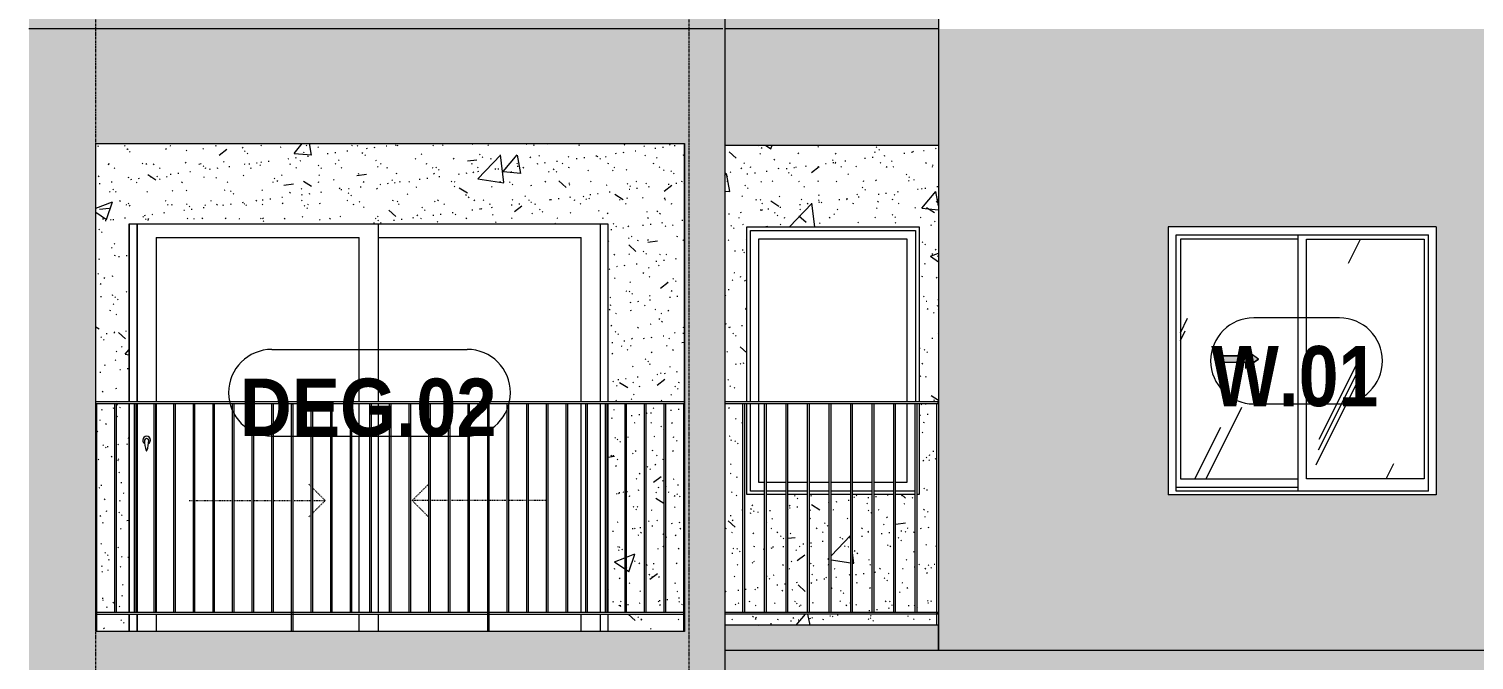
# Model space of a CAD drawing. Header units: millimetres. Extents: x 1240 to 198004, y -7796 to 35300.
# Drawn here: x 122914 to 130464, y 5650 to 8950 of the extents above; entities that cross this region are included whole.
import ezdxf

# ---------------------------------------------------------------- set-up
doc = ezdxf.new("R2010")
doc.units = ezdxf.units.MM
for name, pattern in [('1 NÉT CALL OUT', [6, 3, -3]), ('Dash', [6, 3, -3]), ('Grid Line', [22.225, 12.7, -3.175, 3.175, -3.175])]:
    doc.linetypes.add(name, pattern=pattern)
for name, color, linetype, lineweight in [('0-2', 50, 'Continuous', 5), ('A-DETL-GENF', 92, 'Continuous', 9), ('A-DETL-GENF-2', 92, '1 NÉT CALL OUT', 9), ('A-DOOR', 31, 'Continuous', 9), ('A-DOOR-FRAM', 31, 'Continuous', 9), ('A-DOOR-HDLN', 31, 'Dash', 18), ('A-DOOR-IDEN', 31, 'Continuous', 9), ('A-FLOR-HRAL', 11, 'Continuous', 9), ('A-FLOR-HRAL-1', 253, 'Continuous', 9), ('A-GLAZ', 151, 'Continuous', 9), ('A-GLAZ-1', 7, 'Continuous', 9), ('A-GLAZ-3', 7, '1 NÉT CALL OUT', 9), ('A-GLAZ-IDEN', 152, 'Continuous', 9), ('A-WALL', 113, 'Continuous', 9), ('A-WALL-PATT-2', 9, 'Continuous', 9), ('A-WALL-PATT-3', 111, 'Continuous', 5), ('A-WALL-PATT-4', 111, 'Continuous', 9), ('I-WALL', 2, 'Continuous', 9), ('I-WALL-1', 7, 'Continuous', 9), ('S-COLS-1', 7, 'Continuous', 9), ('S-GRID-1', 1, 'Grid Line', 9)]:
    doc.layers.add(name, color=color, linetype=linetype, lineweight=lineweight)
doc.styles.add('Arial_B_1', font='arialbd.ttf', dxfattribs={"width": 0.85, "height": 315})
doc.styles.add('Arial_B_2', font='arialbd.ttf', dxfattribs={"width": 0.9, "height": 300})
pattern_1 = [(50, (0, 0), (1093.104, -95.634), [114.3, -1257.3]), (355, (0, 0), (-211.457, 1146.341), [91.44, -1005.84]), (100.451, (91.1, -8), (881.656, 1050.7), [97.14, -1068.54]), (46.184, (0, 304.8), (1626.475, -252.257), [171.45, -1885.95]), (96.636, (135.5, 283.8), (1424.416, 1484.565), [145.71, -1602.81]), (351.184, (0, 304.8), (1424.43, 1484.55), [137.16, -1508.76]), (21, (152.4, 228.6), (909.686, -613.591), [114.3, -1257.3]), (326, (152.4, 228.6), (370.812, 1105.129), [91.44, -1005.84]), (71.451, (228.2, 177.5), (1280.503, 491.528), [97.14, -1068.54]), (37.5, (0, 0), (18.5313, 507.3303), [50.292, -943.356, 50.292, -970.788, -1009.65]), (37.5, (0, 0), (18.5313, 507.3303), [-2014.728, 50.292, -959.358]), (7.5, (0, 0), (400.9178, 601.0836), [50.292, -531.876, 50.292, -920.496, -384.81]), (7.5, (0, 0), (400.9178, 601.0836), [-1552.956, 50.292, -334.518]), (327.5, (-339.85, 0), (813.5452, -34.3737), [50.292, -330.708, 50.292, -1138.428, -1577.34]), (327.5, (-339.85, 0), (813.5452, -34.3737), [-1569.72, 50.292, -1527.048]), (317.5, (-492.25, 0), (888.7755, 152.56), [50.292, -445.008, 50.292, -739.14, -1120.14]), (317.5, (-492.25, 0), (888.7755, 152.56), [-1284.732, 50.292, -1069.848])]
pattern_2 = [(37.5, (0, 0), (-4.79953, 146.8239), [5.029, -110.795, 5.029, -124.511, -123.825]), (37.5, (0, 0), (-4.79953, 146.8239), [-245.364, 5.029, -118.796]), (7.5, (0, 0), (134.85743, 215.0472), [5.029, -57.455, 5.029, -99.365, -40.005]), (7.5, (0, 0), (134.85743, 215.0472), [-166.878, 5.029, -34.976]), (327.5, (-93.73, 0), (237.29776, 0.4316), [5.029, -33.071, 5.029, -132.131, -179.07]), (327.5, (-93.73, 0), (237.29776, 0.4316), [-175.26, 5.029, -174.041]), (317.5, (-93.73, 0), (229.06706, 66.8792), [5.029, -14.021, 5.029, -84.887, -102.87]), (317.5, (-93.73, 0), (229.06706, 66.8792), [-108.966, 5.029, -97.841])]
pattern_3 = [(63.435, (1790.26, 104.33), (-0.0014, 1524.001), [532.463, -2875.304]), (63.435, (266.26, 104.33), (-0.0014, 1524.001), [532.463, -2875.304]), (63.435, (2519.8, 398.8), (-0.0014, 1524.001), [532.463, -2875.304]), (63.435, (995.8, 398.8), (-0.0014, 1524.001), [532.463, -2875.304]), (63.435, (2409.4, 294.83), (-0.0014, 1524.001), [532.463, -2875.304]), (63.435, (885.4, 294.83), (-0.0014, 1524.001), [532.463, -2875.304]), (63.435, (2296.8, 890.1), (-0.0014, 1524.001), [258.802, -3148.965]), (63.435, (772.8, 890.1), (-0.0014, 1524.001), [258.802, -3148.965]), (63.435, (2223.2, 797.95), (-0.0014, 1524.001), [532.463, -2875.304]), (63.435, (699.2, 797.95), (-0.0014, 1524.001), [532.463, -2875.304]), (63.435, (2236.2, 864.1), (-0.0014, 1524.001), [532.463, -2875.304]), (63.435, (712.2, 864.1), (-0.0014, 1524.001), [532.463, -2875.304]), (63.435, (1621.35, 573.94), (-0.0014, 1524.001), [532.463, -2875.304]), (63.435, (97.35, 573.94), (-0.0014, 1524.001), [532.463, -2875.304]), (63.435, (1634.34, 651.9), (-0.0014, 1524.001), [532.463, -2875.304]), (63.435, (110.34, 651.9), (-0.0014, 1524.001), [532.463, -2875.304]), (63.435, (1637.84, 708.1), (-0.0014, 1524.001), [532.463, -2875.304]), (63.435, (113.84, 708.1), (-0.0014, 1524.001), [532.463, -2875.304])]

# ---------------------------------------------------------------- blocks, each defined once
blk = doc.blocks.new('NCV_TKTC_KET CAU_rvt-2-TKCS_MẶT ĐỨNG NỘI KHU 2')
at = {"layer": 'S-COLS-1'}
blk.add_line((-69961.9, 5800), (-69961.9, 8350), dxfattribs=at)
blk = doc.blocks.new('M_Fixed - 900 x 1400-901190-TKCS_MẶT ĐỨNG NỘI KHU 2')
at = {"layer": 'A-GLAZ-1'}
for p, q in [((-61415.9, 7000), (-61415.9, 7896)), ((-61415.9, 7896), (-60553.9, 7896)), ((-61371.9, 7000), (-61371.9, 7852)), ((-61371.9, 7852), (-60597.9, 7852)), ((-60597.9, 7852), (-60597.9, 7000)), ((-60553.9, 7896), (-60553.9, 7000)), ((-61415.9, 6534), (-61415.9, 6990)), ((-61371.9, 6578), (-61371.9, 6990)), ((-60597.9, 6990), (-60597.9, 6578)), ((-61341.9, 6578), (-61371.9, 6578)), ((-61229.4, 6578), (-61331.9, 6578)), ((-61116.9, 6578), (-61219.4, 6578)), ((-61004.4, 6578), (-61106.9, 6578)), ((-60891.9, 6578), (-60994.4, 6578)), ((-60779.4, 6578), (-60881.9, 6578)), ((-60666.9, 6578), (-60769.4, 6578)), ((-60597.9, 6578), (-60656.9, 6578)), ((-61341.9, 6534), (-61415.9, 6534)), ((-61229.4, 6534), (-61331.9, 6534)), ((-61116.9, 6534), (-61219.4, 6534)), ((-61004.4, 6534), (-61106.9, 6534)), ((-60891.9, 6534), (-60994.4, 6534)), ((-60779.4, 6534), (-60881.9, 6534)), ((-60666.9, 6534), (-60769.4, 6534)), ((-60554.4, 6534), (-60656.9, 6534))]:
    blk.add_line(p, q, dxfattribs=at)
blk = doc.blocks.new('Railing - 10mm-901206-TKCS_MẶT ĐỨNG NỘI KHU 2')
at = {"layer": 'A-FLOR-HRAL-1'}
for p, q in [((-60554.4, 5900), (-60554.4, 6990)), ((-60544.4, 5900), (-60544.4, 6990))]:
    blk.add_line(p, q, dxfattribs=at)
blk = doc.blocks.new('Railing - 50 x 10mm-V285-TKCS_MẶT ĐỨNG NỘI KHU 2')
at = {"layer": 'A-FLOR-HRAL-1'}
for p in [(-68644, 5832.3), (-68635.3, 6990)]:
    blk.add_line(p, (-68644, 6990), dxfattribs=at)
blk = doc.blocks.new('Railing - Railing-883597-TKCS_MẶT ĐỨNG NỘI KHU 2')
at = {"layer": 'A-FLOR-HRAL-1'}
for p, q in [((-69751.9, 5900), (-68639, 5900)), ((-68639, 5890), (-69751.9, 5890)), ((-68639, 5900), (-68639, 5890))]:
    blk.add_line(p, q, dxfattribs=at)
for name, p in [('Railing - 10mm-901206-TKCS_MẶT ĐỨNG NỘI KHU 2', (-9102.1, 0)), ('Railing - 10mm-901206-TKCS_MẶT ĐỨNG NỘI KHU 2', (-8989.6, 0)), ('Railing - 10mm-901206-TKCS_MẶT ĐỨNG NỘI KHU 2', (-8877.1, 0)), ('Railing - 10mm-901206-TKCS_MẶT ĐỨNG NỘI KHU 2', (-8764.6, 0)), ('Railing - 10mm-901206-TKCS_MẶT ĐỨNG NỘI KHU 2', (-8652.1, 0)), ('Railing - 10mm-901206-TKCS_MẶT ĐỨNG NỘI KHU 2', (-8539.6, 0)), ('Railing - 10mm-901206-TKCS_MẶT ĐỨNG NỘI KHU 2', (-8427.1, 0)), ('Railing - 10mm-901206-TKCS_MẶT ĐỨNG NỘI KHU 2', (-8314.6, 0)), ('Railing - 10mm-901206-TKCS_MẶT ĐỨNG NỘI KHU 2', (-8202.1, 0)), ('Railing - 50 x 10mm-V285-TKCS_MẶT ĐỨNG NỘI KHU 2', (0, 0))]:
    blk.add_blockref(name, p)
blk = doc.blocks.new('Top Rail Type - Top Rail_Internal_-883598-TKCS_MẶT ĐỨNG NỘI KHU 2')
at = {"layer": 'A-FLOR-HRAL-1'}
for p, q in [((-68639, 7000), (-69751.9, 7000)), ((-68639, 6990), (-69751.9, 6990)), ((-68639, 7000), (-68639, 6990))]:
    blk.add_line(p, q, dxfattribs=at)
blk = doc.blocks.new('NCV_TKTC_TANG 2_rvt-2-TKCS_MẶT ĐỨNG NỘI KHU 2')
at = {"layer": 'A-WALL-PATT-2'}
h = blk.add_hatch(dxfattribs=at)
h.set_pattern_fill('FP_40', color=256, style=0, pattern_type=2)
h.set_pattern_definition(pattern_1)
h.paths.add_polyline_path([(-72862.4, 5800), (-72862.4, 5890), (-73031.9, 5890), (-73031.9, 5800)])
h.paths.add_polyline_path([(-69997.6, 5800), (-69966.9, 5800), (-69966.9, 5890), (-70362.4, 5890), (-70362.4, 5800), (-70244.9, 5800)])
h.paths.add_polyline_path([(-70264.4, 5900), (-70171.9, 5900), (-70171.9, 6990), (-70264.4, 6990), (-70264.4, 6178.6)])
h.paths.add_polyline_path([(-70274.4, 5900), (-70274.4, 6990), (-70362.4, 6990), (-70362.4, 5900)])
h.paths.add_polyline_path([(-70041.7, 5900), (-69966.9, 5900), (-69966.9, 6990), (-70059.4, 6990), (-70059.4, 5900)])
h.paths.add_polyline_path([(-73031.9, 5900), (-72939.4, 5900), (-72939.4, 6990), (-73031.9, 6990), (-73031.9, 6483.5)])
h.paths.add_polyline_path([(-72896.9, 5900), (-72862.4, 5900), (-72862.4, 6990), (-72929.4, 6990), (-72929.4, 5900)])
h.paths.add_polyline_path([(-70161.9, 5900), (-70069.4, 5900), (-70069.4, 6990), (-70161.9, 6990), (-70161.9, 6050.4)])
h.paths.add_polyline_path([(-70362.4, 7000), (-69961.9, 7000), (-69961.9, 8350), (-73036.9, 8350), (-73036.9, 7000), (-72862.4, 7000), (-72862.4, 7930), (-70362.4, 7930), (-70362.4, 7617.4)])
h = blk.add_hatch(dxfattribs=at)
h.set_pattern_fill('FP_41', color=256, style=0, pattern_type=2)
h.set_pattern_definition(pattern_2)
h.paths.add_polyline_path([(-72862.4, 5800), (-72862.4, 5890), (-73031.9, 5890), (-73031.9, 5800)])
h.paths.add_polyline_path([(-69997.6, 5800), (-69966.9, 5800), (-69966.9, 5890), (-70362.4, 5890), (-70362.4, 5800), (-70244.9, 5800)])
h.paths.add_polyline_path([(-70264.4, 5900), (-70171.9, 5900), (-70171.9, 6990), (-70264.4, 6990), (-70264.4, 6178.6)])
h.paths.add_polyline_path([(-70274.4, 5900), (-70274.4, 6990), (-70362.4, 6990), (-70362.4, 5900)])
h.paths.add_polyline_path([(-70041.7, 5900), (-69966.9, 5900), (-69966.9, 6990), (-70059.4, 6990), (-70059.4, 5900)])
h.paths.add_polyline_path([(-73031.9, 5900), (-72939.4, 5900), (-72939.4, 6990), (-73031.9, 6990), (-73031.9, 6483.5)])
h.paths.add_polyline_path([(-72896.9, 5900), (-72862.4, 5900), (-72862.4, 6990), (-72929.4, 6990), (-72929.4, 5900)])
h.paths.add_polyline_path([(-70161.9, 5900), (-70069.4, 5900), (-70069.4, 6990), (-70161.9, 6990), (-70161.9, 6050.4)])
h.paths.add_polyline_path([(-70362.4, 7000), (-69961.9, 7000), (-69961.9, 8350), (-73036.9, 8350), (-73036.9, 7000), (-72862.4, 7000), (-72862.4, 7930), (-70362.4, 7930), (-70362.4, 7617.4)])
h = blk.add_hatch(dxfattribs=at)
h.set_pattern_fill('FP_38', color=256, style=0, pattern_type=2)
h.set_pattern_definition(pattern_1)
h.paths.add_polyline_path([(-69751.9, 5832.3), (-68644, 5832.3), (-68644, 5890), (-69751.9, 5890)])
h.paths.add_polyline_path([(-68746.5, 5900), (-68644, 5900), (-68644, 6990), (-68737, 6990), (-68737, 6515), (-68746.5, 6515), (-68746.5, 6506.6)])
h.paths.add_polyline_path([(-68971.5, 5900), (-68869, 5900), (-68869, 6515), (-68971.5, 6515), (-68971.5, 6307.4)])
h.paths.add_polyline_path([(-68981.5, 5900), (-68981.5, 6515), (-69084, 6515), (-69084, 5900)])
h.paths.add_polyline_path([(-68756.5, 5900), (-68756.5, 6515), (-68859, 6515), (-68859, 5900)])
h.paths.add_polyline_path([(-69431.5, 5900), (-69431.5, 6515), (-69534, 6515), (-69534, 5900), (-69431.6, 5900)])
h.paths.add_polyline_path([(-69421.5, 5900), (-69319, 5900), (-69319, 6515), (-69421.5, 6515), (-69421.5, 5909)])
h.paths.add_polyline_path([(-69196.5, 5900), (-69094, 5900), (-69094, 6515), (-69196.5, 6515), (-69196.5, 6108.2)])
h.paths.add_polyline_path([(-69206.5, 5900), (-69206.5, 6515), (-69309, 6515), (-69309, 5900)])
h.paths.add_polyline_path([(-69646.5, 5900), (-69544, 5900), (-69544, 6515), (-69637, 6515), (-69637, 6990), (-69646.5, 6990), (-69646.5, 6466.6)])
h.paths.add_polyline_path([(-69656.5, 5900), (-69656.5, 6990), (-69751.9, 6990), (-69751.9, 5900)])
h.paths.add_polyline_path([(-68635.3, 6990), (-68635.3, 8342.9), (-69751.9, 8342.9), (-69751.9, 7000), (-69637, 7000), (-69637, 7915), (-68737, 7914.4), (-68737, 7000), (-68639, 7000), (-68639, 6990)])
h = blk.add_hatch(dxfattribs=at)
h.set_pattern_fill('FP_39', color=256, style=0, pattern_type=2)
h.set_pattern_definition(pattern_2)
h.paths.add_polyline_path([(-69751.9, 5832.3), (-68644, 5832.3), (-68644, 5890), (-69751.9, 5890)])
h.paths.add_polyline_path([(-68746.5, 5900), (-68644, 5900), (-68644, 6990), (-68737, 6990), (-68737, 6515), (-68746.5, 6515), (-68746.5, 6506.6)])
h.paths.add_polyline_path([(-68971.5, 5900), (-68869, 5900), (-68869, 6515), (-68971.5, 6515), (-68971.5, 6307.4)])
h.paths.add_polyline_path([(-68981.5, 5900), (-68981.5, 6515), (-69084, 6515), (-69084, 5900)])
h.paths.add_polyline_path([(-68756.5, 5900), (-68756.5, 6515), (-68859, 6515), (-68859, 5900)])
h.paths.add_polyline_path([(-69431.5, 5900), (-69431.5, 6515), (-69534, 6515), (-69534, 5900), (-69431.6, 5900)])
h.paths.add_polyline_path([(-69421.5, 5900), (-69319, 5900), (-69319, 6515), (-69421.5, 6515), (-69421.5, 5909)])
h.paths.add_polyline_path([(-69196.5, 5900), (-69094, 5900), (-69094, 6515), (-69196.5, 6515), (-69196.5, 6108.2)])
h.paths.add_polyline_path([(-69206.5, 5900), (-69206.5, 6515), (-69309, 6515), (-69309, 5900)])
h.paths.add_polyline_path([(-69646.5, 5900), (-69544, 5900), (-69544, 6515), (-69637, 6515), (-69637, 6990), (-69646.5, 6990), (-69646.5, 6466.6)])
h.paths.add_polyline_path([(-69656.5, 5900), (-69656.5, 6990), (-69751.9, 6990), (-69751.9, 5900)])
h.paths.add_polyline_path([(-68635.3, 6990), (-68635.3, 8342.9), (-69751.9, 8342.9), (-69751.9, 7000), (-69637, 7000), (-69637, 7915), (-68737, 7914.4), (-68737, 7000), (-68639, 7000), (-68639, 6990)])
at = {"layer": 'I-WALL-1'}
for p, q in [((-72862.4, 7000), (-72862.4, 7930)), ((-72862.4, 7930), (-70362.4, 7930)), ((-70362.4, 7930), (-70362.4, 7000)), ((-69637, 7000), (-69637, 7915)), ((-69637, 7915), (-68737, 7915)), ((-68737, 7915), (-68737, 7000)), ((-72862.4, 5900), (-72862.4, 6990)), ((-70362.4, 6990), (-70362.4, 5900)), ((-69637, 6515), (-69637, 6990)), ((-68737, 6990), (-68737, 6515)), ((-69544, 6515), (-69637, 6515)), ((-69431.5, 6515), (-69534, 6515)), ((-69319, 6515), (-69421.5, 6515)), ((-69206.5, 6515), (-69309, 6515)), ((-69094, 6515), (-69196.5, 6515)), ((-68981.5, 6515), (-69084, 6515)), ((-68869, 6515), (-68971.5, 6515)), ((-68756.5, 6515), (-68859, 6515)), ((-68737, 6515), (-68746.5, 6515)), ((-72862.4, 5800), (-72862.4, 5890)), ((-70362.4, 5890), (-70362.4, 5800))]:
    blk.add_line(p, q, dxfattribs=at)
at = {"layer": 'A-FLOR-HRAL'}
for name in ['Top Rail Type - Top Rail_Internal_-883598-TKCS_MẶT ĐỨNG NỘI KHU 2', 'Railing - Railing-883597-TKCS_MẶT ĐỨNG NỘI KHU 2']:
    blk.add_blockref(name, (0, 0), dxfattribs=at)
at = {"layer": 'A-GLAZ'}
blk.add_blockref('M_Fixed - 900 x 1400-901190-TKCS_MẶT ĐỨNG NỘI KHU 2', (-8202.1, 0), dxfattribs=at)
blk = doc.blocks.new('1_FAMILY RVT - W01-WxH 1400x1400xmm-V301-TKCS_MẶT ĐỨNG NỘI KHU 2')
at = {"layer": 'A-DETL-GENF-2'}
blk.add_hatch(color=256, dxfattribs=at).paths.add_polyline_path([(-67030.8, 7176.5), (-66963.1, 7223.9), (-67030.8, 7271.4), (-67030.8, 7240.9), (-67166.3, 7240.9), (-67166.3, 7207), (-67030.8, 7207)])
at = {"layer": 'A-GLAZ'}
h = blk.add_hatch(dxfattribs=at)
h.set_pattern_fill('FP_36', color=256, style=0, pattern_type=2)
h.set_pattern_definition(pattern_3)
h.paths.add_polyline_path([(-66757.5, 6596.9), (-66757.5, 7850.9), (-67371.8, 7850.9), (-67371.8, 6596.9), (-67046, 6596.9)])
h.paths.add_polyline_path([(-67030.8, 7176.5), (-67030.8, 7207), (-67166.3, 7207), (-67166.3, 7240.9), (-67030.8, 7240.9), (-67030.8, 7271.4), (-66963.1, 7223.9), (-66987.3, 7207)])
h = blk.add_hatch(dxfattribs=at)
h.set_pattern_fill('FP_36', color=256, style=0, pattern_type=2)
h.set_pattern_definition(pattern_3)
h.paths.add_polyline_path([(-66713.1, 6596.9), (-66098.8, 6596.9), (-66098.8, 7850.9), (-66713.1, 7850.9), (-66713.1, 7474.5)])
at = {"layer": 'A-DETL-GENF'}
for p, q in [((-67030.8, 7271.4), (-67030.8, 7240.9)), ((-66963.1, 7223.9), (-67030.8, 7271.4)), ((-66963.1, 7223.9), (-67030.8, 7271.4)), ((-67030.8, 7271.4), (-67030.8, 7240.9)), ((-67166.3, 7240.9), (-67166.3, 7207)), ((-67166.3, 7240.9), (-67030.8, 7240.9)), ((-67030.8, 7240.9), (-67166.3, 7240.9)), ((-67166.3, 7240.9), (-67166.3, 7207)), ((-67166.3, 7207), (-67030.8, 7207)), ((-67166.3, 7207), (-67030.8, 7207)), ((-66963.1, 7223.9), (-67030.8, 7176.5)), ((-67030.8, 7176.5), (-66963.1, 7223.9)), ((-67030.8, 7207), (-67030.8, 7176.5)), ((-67030.8, 7207), (-67030.8, 7176.5))]:
    blk.add_line(p, q, dxfattribs=at)
at = {"layer": 'A-GLAZ'}
for p, q in [((-66035.3, 7914.4), (-67435.3, 7914.4)), ((-67435.3, 7914.4), (-67435.3, 6514.4)), ((-67394.4, 7873.5), (-66076.2, 7873.5)), ((-67394.4, 6533.4), (-67394.4, 7873.5)), ((-66757.5, 7873.5), (-66757.5, 6533.4)), ((-66076.2, 6533.4), (-66076.2, 7873.5)), ((-66035.3, 7914.4), (-66035.3, 6514.4)), ((-67371.8, 7850.9), (-67371.8, 6596.9)), ((-66757.5, 7850.9), (-67371.8, 7850.9)), ((-66713.1, 6596.9), (-66713.1, 7850.9)), ((-66713.1, 7850.9), (-66098.8, 7850.9)), ((-66098.8, 7850.9), (-66098.8, 6596.9)), ((-67371.8, 6596.9), (-66757.5, 6596.9)), ((-66098.8, 6596.9), (-66713.1, 6596.9)), ((-66035.3, 6514.4), (-67435.3, 6514.4)), ((-66757.5, 6552.5), (-67394.4, 6552.5)), ((-66757.5, 6552.5), (-67394.4, 6552.5)), ((-66076.2, 6533.4), (-67394.4, 6533.4))]:
    blk.add_line(p, q, dxfattribs=at)
blk = doc.blocks.new('Railing - 10mm-1251313-TKCS_MẶT ĐỨNG NỘI KHU 2')
at = {"layer": 'A-FLOR-HRAL'}
for p, q in [((-61821, 6990), (-61821, 5900)), ((-61811, 5900), (-61811, 6990))]:
    blk.add_line(p, q, dxfattribs=at)
blk = doc.blocks.new('Railing - 50 x 10mm-1251315-TKCS_MẶT ĐỨNG NỘI KHU 2')
at = {"layer": 'A-FLOR-HRAL'}
for p, q in [((-62758.1, 6990), (-62758.1, 5800)), ((-62758.1, 6990), (-62748.1, 6990)), ((-62748.1, 5800), (-62748.1, 6990))]:
    blk.add_line(p, q, dxfattribs=at)
blk = doc.blocks.new('Railing - 50 x 10mm-1251311-TKCS_MẶT ĐỨNG NỘI KHU 2')
at = {"layer": 'A-FLOR-HRAL'}
for q in [(-61716.9, 5800), (-61711.9, 6990)]:
    blk.add_line((-61716.9, 6990), q, dxfattribs=at)
blk = doc.blocks.new('Railing - 50 x 10mm-V307-TKCS_MẶT ĐỨNG NỘI KHU 2')
at = {"layer": 'A-FLOR-HRAL'}
for p in [(-64835.3, 6990), (-64830.3, 5800)]:
    blk.add_line(p, (-64830.3, 6990), dxfattribs=at)
blk = doc.blocks.new('Railing - Railing-3361624-TKCS_MẶT ĐỨNG NỘI KHU 2')
at = {"layer": 'A-FLOR-HRAL'}
for p, q in [((-73036.9, 5900), (-69961.9, 5900)), ((-73036.9, 5890), (-69961.9, 5890))]:
    blk.add_line(p, q, dxfattribs=at)
for name, p in [('Railing - 50 x 10mm-V307-TKCS_MẶT ĐỨNG NỘI KHU 2', (-8201.6, 0)), ('Railing - 10mm-1251313-TKCS_MẶT ĐỨNG NỘI KHU 2', (-11118.3, 0)), ('Railing - 10mm-1251313-TKCS_MẶT ĐỨNG NỘI KHU 2', (-11015.8, 0)), ('Railing - 10mm-1251313-TKCS_MẶT ĐỨNG NỘI KHU 2', (-10913.3, 0)), ('Railing - 10mm-1251313-TKCS_MẶT ĐỨNG NỘI KHU 2', (-10810.8, 0)), ('Railing - 10mm-1251313-TKCS_MẶT ĐỨNG NỘI KHU 2', (-10708.3, 0)), ('Railing - 10mm-1251313-TKCS_MẶT ĐỨNG NỘI KHU 2', (-10605.8, 0)), ('Railing - 10mm-1251313-TKCS_MẶT ĐỨNG NỘI KHU 2', (-10503.3, 0)), ('Railing - 10mm-1251313-TKCS_MẶT ĐỨNG NỘI KHU 2', (-10400.9, 0)), ('Railing - 10mm-1251313-TKCS_MẶT ĐỨNG NỘI KHU 2', (-10298.4, 0)), ('Railing - 50 x 10mm-1251315-TKCS_MẶT ĐỨNG NỘI KHU 2', (-9258.8, 0)), ('Railing - 10mm-1251313-TKCS_MẶT ĐỨNG NỘI KHU 2', (-10093.4, 0)), ('Railing - 10mm-1251313-TKCS_MẶT ĐỨNG NỘI KHU 2', (-9990.9, 0)), ('Railing - 10mm-1251313-TKCS_MẶT ĐỨNG NỘI KHU 2', (-9888.4, 0)), ('Railing - 10mm-1251313-TKCS_MẶT ĐỨNG NỘI KHU 2', (-9785.9, 0)), ('Railing - 10mm-1251313-TKCS_MẶT ĐỨNG NỘI KHU 2', (-9683.4, 0)), ('Railing - 10mm-1251313-TKCS_MẶT ĐỨNG NỘI KHU 2', (-9580.9, 0)), ('Railing - 10mm-1251313-TKCS_MẶT ĐỨNG NỘI KHU 2', (-9478.4, 0)), ('Railing - 10mm-1251313-TKCS_MẶT ĐỨNG NỘI KHU 2', (-9375.9, 0)), ('Railing - 10mm-1251313-TKCS_MẶT ĐỨNG NỘI KHU 2', (-9273.4, 0)), ('Railing - 50 x 10mm-1251315-TKCS_MẶT ĐỨNG NỘI KHU 2', (-8233.9, 0)), ('Railing - 10mm-1251313-TKCS_MẶT ĐỨNG NỘI KHU 2', (-9068.4, 0)), ('Railing - 10mm-1251313-TKCS_MẶT ĐỨNG NỘI KHU 2', (-8965.9, 0)), ('Railing - 10mm-1251313-TKCS_MẶT ĐỨNG NỘI KHU 2', (-8863.4, 0)), ('Railing - 10mm-1251313-TKCS_MẶT ĐỨNG NỘI KHU 2', (-8760.9, 0)), ('Railing - 10mm-1251313-TKCS_MẶT ĐỨNG NỘI KHU 2', (-8658.4, 0)), ('Railing - 10mm-1251313-TKCS_MẶT ĐỨNG NỘI KHU 2', (-8555.9, 0)), ('Railing - 10mm-1251313-TKCS_MẶT ĐỨNG NỘI KHU 2', (-8453.4, 0)), ('Railing - 10mm-1251313-TKCS_MẶT ĐỨNG NỘI KHU 2', (-8350.9, 0)), ('Railing - 10mm-1251313-TKCS_MẶT ĐỨNG NỘI KHU 2', (-8248.4, 0)), ('Railing - 50 x 10mm-1251311-TKCS_MẶT ĐỨNG NỘI KHU 2', (-8250, 0))]:
    blk.add_blockref(name, p)
blk = doc.blocks.new('Top Rail Type - Top Rail_Internal_-3361625-TKCS_MẶT ĐỨNG NỘI KHU 2')
at = {"layer": 'A-FLOR-HRAL'}
for p, q in [((-69961.9, 7000), (-73036.9, 7000)), ((-69961.9, 6990), (-73036.9, 6990))]:
    blk.add_line(p, q, dxfattribs=at)
blk = doc.blocks.new('DEG_02-DEG_03 - DEG_02-2500x2400mm-CỬA ĐI 02 CÁNH TRƯỢT-V422-TKCS_MẶT ĐỨNG NỘI KHU 2')
at = {"layer": 'A-DOOR'}
for p, q in [((-72821.9, 7000), (-72821.9, 7930)), ((-71561.9, 7930), (-71561.9, 7000)), ((-72721.9, 7860), (-71661.9, 7860)), ((-72721.9, 7860), (-72721.9, 7000)), ((-71661.9, 7000), (-71661.9, 7860)), ((-71561.9, 7860), (-70501.9, 7860)), ((-70501.9, 7000), (-70501.9, 7860)), ((-72821.9, 5900), (-72821.9, 6990)), ((-72721.9, 6990), (-72721.9, 5900)), ((-71661.9, 5900), (-71661.9, 6990)), ((-71561.9, 6990), (-71561.9, 5900)), ((-70501.9, 5900), (-70501.9, 6990)), ((-72821.9, 5800), (-72821.9, 5890)), ((-72721.9, 5890), (-72721.9, 5800)), ((-71661.9, 5800), (-71661.9, 5890)), ((-71561.9, 5890), (-71561.9, 5800)), ((-70501.9, 5800), (-70501.9, 5890))]:
    blk.add_line(p, q, dxfattribs=at)
at = {"layer": 'A-DOOR', "flags": 128}
blk.add_lwpolyline([(-72770.4, 6808.7), (-72770.4, 6808.7), (-72770.4, 6808.7), (-72770.4, 6808.7), (-72770.4, 6808.7), (-72770.4, 6808.7), (-72770.4, 6808.7), (-72770.5, 6808.7), (-72770.5, 6808.7), (-72770.5, 6808.7), (-72770.5, 6808.7), (-72770.6, 6808.7), (-72770.6, 6808.7), (-72770.6, 6808.7), (-72770.6, 6808.7), (-72770.7, 6808.7), (-72770.7, 6808.7), (-72770.8, 6808.7), (-72770.8, 6808.7), (-72770.8, 6808.7), (-72770.9, 6808.7), (-72770.9, 6808.7), (-72771, 6808.7), (-72771, 6808.7), (-72771.1, 6808.7), (-72771.1, 6808.7), (-72771.2, 6808.7), (-72771.2, 6808.7), (-72771.3, 6808.7), (-72771.3, 6808.7), (-72771.4, 6808.7), (-72771.5, 6808.7), (-72771.5, 6808.7), (-72771.6, 6808.7), (-72771.6, 6808.7), (-72771.7, 6808.7), (-72771.7, 6808.7), (-72771.8, 6808.7), (-72771.9, 6808.7), (-72771.9, 6808.7), (-72772, 6808.7), (-72772, 6808.7), (-72772.1, 6808.7), (-72772.2, 6808.7), (-72772.2, 6808.7), (-72772.3, 6808.7), (-72772.3, 6808.7), (-72772.4, 6808.7), (-72772.5, 6808.7), (-72772.5, 6808.7), (-72772.6, 6808.7), (-72772.6, 6808.7), (-72772.7, 6808.7), (-72772.7, 6808.7), (-72772.8, 6808.7), (-72772.8, 6808.7), (-72772.9, 6808.7), (-72772.9, 6808.7), (-72773, 6808.7), (-72773, 6808.7), (-72773, 6808.7), (-72773.1, 6808.7), (-72773.1, 6808.7), (-72773.1, 6808.7), (-72773.2, 6808.7), (-72773.2, 6808.7), (-72773.2, 6808.7), (-72773.3, 6808.7), (-72773.3, 6808.7), (-72773.3, 6808.7), (-72773.3, 6808.7), (-72773.3, 6808.7), (-72773.3, 6808.7), (-72773.4, 6808.7), (-72773.4, 6808.7), (-72773.4, 6808.7), (-72773.4, 6808.7)], dxfattribs=at)
at = {"layer": 'A-DOOR'}
for centre, radius, start, end in [((-72771.9, 6800), 20, 0, 180), ((-72771.9, 6800), 20, 180, 240), ((-72773.4, 6799.2), 9.45, 90, 180), ((-72618.1, 6799.2), 164.8, 180, 199.13397), ((-72770.4, 6799.2), 9.45, 0, 90), ((-72925.7, 6799.2), 164.8, 340.86603, 0), ((-72771.9, 6800), 20, 300, 360), ((-72771.5, 6746), 2.34, 199.13397, 261.03098), ((-72772.3, 6746), 2.34, 278.96902, 340.86603)]:
    blk.add_arc(centre, radius, start, end, dxfattribs=at)
at = {"layer": 'A-DOOR-FRAM'}
for p, q in [((-72861.9, 7000), (-72861.9, 7930)), ((-72821.9, 7930), (-72821.9, 7000)), ((-70401.9, 7930), (-70401.9, 7000)), ((-72861.9, 5900), (-72861.9, 6990)), ((-72821.9, 6990), (-72821.9, 5900)), ((-70401.9, 6990), (-70401.9, 5900)), ((-72861.9, 5800), (-72861.9, 5890)), ((-72821.9, 5890), (-72821.9, 5800)), ((-70401.9, 5890), (-70401.9, 5800))]:
    blk.add_line(p, q, dxfattribs=at)
at = {"layer": 'A-DOOR-HDLN'}
for p, q in [((-71914.4, 6559.5), (-71924, 6569.1)), ((-71384.6, 6484.2), (-71299.8, 6569.1)), ((-71839.1, 6484.2), (-71904.4, 6549.5)), ((-72549.1, 6484.2), (-72529.4, 6484.2)), ((-72519.4, 6484.2), (-72426.9, 6484.2)), ((-72416.9, 6484.2), (-72324.4, 6484.2)), ((-72314.4, 6484.2), (-72221.9, 6484.2)), ((-72211.9, 6484.2), (-72119.4, 6484.2)), ((-72109.4, 6484.2), (-72016.9, 6484.2)), ((-72006.9, 6484.2), (-71914.4, 6484.2)), ((-71839.1, 6484.2), (-71904.4, 6419)), ((-71904.4, 6484.2), (-71839.1, 6484.2)), ((-71384.6, 6484.2), (-71299.8, 6399.4)), ((-71299.4, 6484.2), (-71384.6, 6484.2)), ((-71196.9, 6484.2), (-71289.4, 6484.2)), ((-71094.4, 6484.2), (-71186.9, 6484.2)), ((-70991.9, 6484.2), (-71084.4, 6484.2)), ((-70889.4, 6484.2), (-70981.9, 6484.2)), ((-70786.9, 6484.2), (-70879.4, 6484.2)), ((-70684.4, 6484.2), (-70776.9, 6484.2)), ((-71914.4, 6409), (-71924, 6399.4))]:
    blk.add_line(p, q, dxfattribs=at)
blk = doc.blocks.new('SSA-WINDOW TAG - 10-2062020-TKCS_MẶT ĐỨNG NỘI KHU 2')
at = {"layer": 'A-GLAZ-IDEN'}
for p, q in [((-74847.7, 10839.4), (-75295.3, 10839.4)), ((-75295.3, 10389.4), (-74847.7, 10389.4))]:
    blk.add_line(p, q, dxfattribs=at)
for centre, start, end in [((-75295.3, 10614.4), 90, 270), ((-74847.7, 10614.4), 270, 90)]:
    blk.add_arc(centre, 225, start, end, dxfattribs=at)
blk = doc.blocks.new('STN_Door Tag - STN_Door Tag-1788670-TKCS_MẶT ĐỨNG NỘI KHU 2')
at = {"layer": 'A-DOOR-IDEN'}
for p, q in [((-55715.8, 3874.2), (-54695.7, 3874.2)), ((-55715.8, 3421.3), (-54695.7, 3421.3))]:
    blk.add_line(p, q, dxfattribs=at)
for centre, start, end in [((-55715.8, 3647.8), 90, 270), ((-54695.7, 3647.8), 270, 90)]:
    blk.add_arc(centre, 226.4, start, end, dxfattribs=at)

msp = doc.modelspace()

# ---------------------------------------------------------------- hatches: boundary and pattern name
at = {"layer": 'A-WALL-PATT-3'}
for points in [[(126539.2, 8950), (126549.2, 8950), (126549.2, 12350), (126539.2, 12350), (126539.2, 9885.1)], [(126549.2, 5550), (126549.2, 8950), (126539.2, 8950), (126539.2, 5550)]]:
    msp.add_hatch(color=256, dxfattribs=at).paths.add_polyline_path(points)
h = msp.add_hatch(color=256, dxfattribs=at)
h.paths.add_polyline_path([(127665.8, 5700), (131255.8, 5700), (131255.8, 8950), (127665.8, 8950), (127665.8, 7617.4)])
h.paths.add_polyline_path([(128906.7, 6514.4), (128865.8, 6514.4), (128865.8, 7914.4), (130265.8, 7914.4), (130265.8, 6514.4), (129255.1, 6514.4)])
at = {"layer": 'A-WALL-PATT-4'}
h = msp.add_hatch(color=256, dxfattribs=at)
h.paths.add_polyline_path([(122914.2, 8950), (126539.2, 8950), (126539.2, 12350), (122914.2, 12350), (122914.2, 9885.1)])
h.paths.add_polyline_path([(123264.2, 9200), (123264.2, 11750), (126339.3, 11750), (126339.3, 9200), (124136.9, 9200)])
for points in [[(127665.8, 8950), (127665.8, 9232.3), (126549.2, 9232.3), (126549.2, 8950), (126696, 8950)], [(127665.8, 8342.9), (127665.8, 8950), (126549.2, 8950), (126549.2, 8342.9), (126696, 8342.9)], [(126549.2, 5700), (127665.8, 5700), (127665.8, 5832.3), (126549.2, 5832.3)], [(129255.1, 4950), (131255.8, 4950), (131255.8, 5700), (126549.2, 5700), (126549.2, 4950), (127975.6, 4950)]]:
    msp.add_hatch(color=256, dxfattribs=at).paths.add_polyline_path(points)
h = msp.add_hatch(color=256, dxfattribs=at)
h.paths.add_polyline_path([(122914.2, 5550), (126539.2, 5550), (126539.2, 8950), (122914.2, 8950), (122914.2, 6483.5)])
h.paths.add_polyline_path([(126056.2, 5800), (123264.2, 5800), (123264.2, 8350), (126339.3, 8350), (126339.3, 5800)])

# ---------------------------------------------------------------- linework, layer by layer
at = {"layer": 'A-WALL'}
for p, q in [((126549.2, 29350), (126549.2, 4950)), ((127665.8, 22550), (127665.8, 5700)), ((126539.2, 8950), (122914.2, 8950)), ((123264.2, 8350), (126339.3, 8350)), ((123264.2, 5800), (123264.2, 8350)), ((126339.3, 8350), (126339.3, 5800)), ((126339.3, 5800), (123264.2, 5800)), ((131255.8, 5700), (126549.2, 5700))]:
    msp.add_line(p, q, dxfattribs=at)
at = {"layer": 'I-WALL'}
for p, q in [((127665.8, 8950), (126549.2, 8950)), ((126549.2, 8342.9), (127665.8, 8342.9)), ((127665.8, 5832.3), (126549.2, 5832.3)), ((127665.8, 5700), (127665.8, 5832.3))]:
    msp.add_line(p, q, dxfattribs=at)
at = {"layer": 'S-GRID-1'}
for p, q in [((123264.2, 5.5), (123264.2, 30542.5)), ((126364.2, 5.5), (126364.2, 30542.5))]:
    msp.add_line(p, q, dxfattribs=at)

# ---------------------------------------------------------------- block references
at = {"layer": '0-2'}
for name in ['NCV_TKTC_KET CAU_rvt-2-TKCS_MẶT ĐỨNG NỘI KHU 2', 'NCV_TKTC_TANG 2_rvt-2-TKCS_MẶT ĐỨNG NỘI KHU 2']:
    msp.add_blockref(name, (196301.1, 0), dxfattribs=at)
at = {"layer": 'A-DOOR'}
msp.add_blockref('DEG_02-DEG_03 - DEG_02-2500x2400mm-CỬA ĐI 02 CÁNH TRƯỢT-V422-TKCS_MẶT ĐỨNG NỘI KHU 2', (196301.1, 0), dxfattribs=at)
at = {"layer": 'A-DOOR-IDEN'}
msp.add_blockref('STN_Door Tag - STN_Door Tag-1788670-TKCS_MẶT ĐỨNG NỘI KHU 2', (179899.5, 3400), dxfattribs=at)
at = {"layer": 'A-FLOR-HRAL'}
for name in ['Top Rail Type - Top Rail_Internal_-3361625-TKCS_MẶT ĐỨNG NỘI KHU 2', 'Railing - Railing-3361624-TKCS_MẶT ĐỨNG NỘI KHU 2']:
    msp.add_blockref(name, (196301.1, 0), dxfattribs=at)
at = {"layer": 'A-GLAZ-3'}
msp.add_blockref('1_FAMILY RVT - W01-WxH 1400x1400xmm-V301-TKCS_MẶT ĐỨNG NỘI KHU 2', (196301.1, 0), dxfattribs=at)
at = {"layer": 'A-GLAZ-IDEN'}
msp.add_blockref('SSA-WINDOW TAG - 10-2062020-TKCS_MẶT ĐỨNG NỘI KHU 2', (204608, -3400), dxfattribs=at)

# ---------------------------------------------------------------- texts
at = {"layer": 'A-DOOR-IDEN', "insert": (124686.2, 6970), "char_height": 300, "width": 1375.65, "attachment_point": 5, "line_spacing_factor": 0.936439, "style": 'Arial_B_2'}
msp.add_mtext('\\pt6.75,13.5,20.25,27,33.75,40.5,47.25,54,60.75,67.5,74.25,81,87.75,94.5,101.25,108,114.75,121.5,128.25,135,141.75,148.5,155.25,162,168.75,175.5,182.25,189,195.75,202.5,209.25,216;DEG.02', dxfattribs=at)
at = {"layer": 'A-GLAZ-IDEN', "insert": (129527.2, 7132.5), "char_height": 315, "width": 902.7, "attachment_point": 5, "line_spacing_factor": 0.936439, "style": 'Arial_B_1'}
msp.add_mtext('\\pt6.3756,12.7512,19.12365,25.49925,31.87485,38.25045,44.62605,50.9985,57.3741,63.7497,70.1253,76.5009,82.8765,89.24895,95.62455,102.00015,108.37575,114.75135,121.1238,127.4994,133.875,140.2506,146.6262,152.99865,159.37425,165.74985,172.12545,178.50105,184.8735,191.2491,197.6247,204.0003;W.01', dxfattribs=at)

doc.saveas('drawing.dxf')
